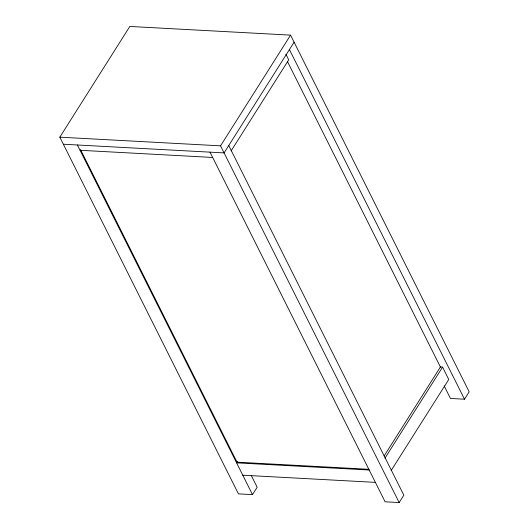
<?xml version="1.0" encoding="UTF-8"?>
<svg xmlns="http://www.w3.org/2000/svg" width="529" height="529" viewBox="0 0 529 529"><rect width="100%" height="100%" fill="white"/><g stroke="black" fill="none" stroke-linecap="round" stroke-linejoin="round"><path stroke-width="0.79" d="M251.262 475.445L257.173 487.242L252.505 494.628L238.44 493.868L59.817 137.163L129.836 26.45L290.56 35.132L469.183 391.837L464.515 399.216L450.457 398.456L444.175 385.919M210.013 152.147L385.105 501.79L399.164 502.55L220.54 145.845L290.56 35.132M294.098 42.201L224.078 152.907L63.354 144.225M231.107 150.93L288.708 59.85L285.878 54.196M237.468 461.447L236.582 462.842L369.182 470.003M384.12 455.985L440.406 366.987L287.65 61.946M384.967 458.193L442.575 367.106L440.161 366.974M391.156 470.552L448.764 379.472L442.575 367.106M399.164 502.55L403.832 495.17L228.746 145.528M59.817 137.163L220.54 145.845M80.071 150.282L212.671 157.45M368.786 469.289L237.012 462.167L80.494 149.614M242.778 475.201L375.378 482.369M289.429 49.581L464.515 399.216M77.413 144.986L252.505 494.628"/></g></svg>
